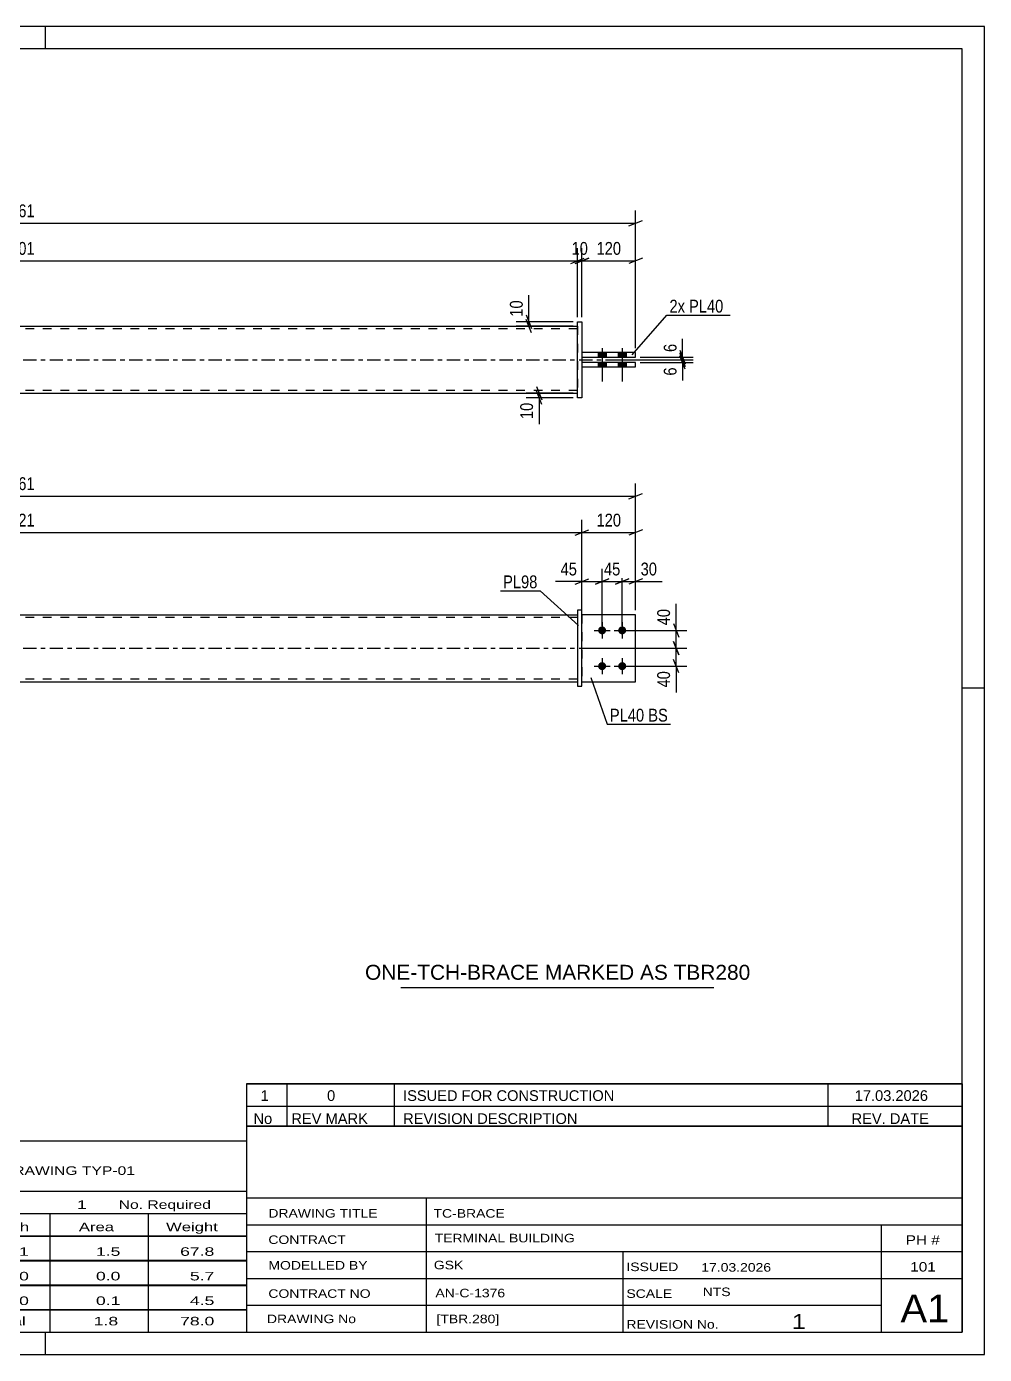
# Model space of a CAD drawing. Header units: millimetres. Extents: x 0 to 420, y 0 to 297.
# Drawn here: x 205.8 to 420, y 0 to 297 of the extents above; entities that cross this region are included whole.
import ezdxf

# ---------------------------------------------------------------- set-up
doc = ezdxf.new("R2010")
doc.units = ezdxf.units.MM
doc.linetypes.add('DXK_LINE_DOT2', pattern=[3.9198, 1.9599, -1.9599])
doc.linetypes.add('DXK_LINE_DOT3', pattern=[5.9187, 2.979, -0.9799, 0.9799, -0.9799])
doc.styles.add('Arial', font='ARIAL.TTF', dxfattribs={"height": 0.2})
doc.styles.add('Arial Narrow', font='ARIALN.TTF', dxfattribs={"height": 0.2})

# ---------------------------------------------------------------- blocks, each defined once
blk = doc.blocks.new('Unknown-580873351-1163')
at = {"color": 5, "linetype": 'Continuous'}
for p, q in [((420, 297), (0, 297)), ((210, 292), (210, 297)), ((420, 0), (420, 297)), ((415, 292), (5, 292)), ((415, 5), (415, 292)), ((420, 149), (415, 149)), ((5, 5), (415, 5)), ((210, 0), (210, 5)), ((0, 0), (420, 0))]:
    blk.add_line(p, q, dxfattribs=at)
blk = doc.blocks.new('Part-580873351-1767 - 1735')
at = {"color": 7, "linetype": 'DXK_LINE_DOT2'}
for p, q in [((342, 165.45), (330, 165.45)), ((330, 165.45), (330, 150.45)), ((342, 150.45), (342, 165.45)), ((330, 150.45), (342, 150.45))]:
    blk.add_line(p, q, dxfattribs=at)
blk = doc.blocks.new('Part-580873351-1772 - 1735')
at = {"color": 2, "linetype": 'Continuous'}
for p, q in [((342, 165.45), (330, 165.45)), ((342, 150.45), (342, 165.45)), ((330, 150.45), (342, 150.45))]:
    blk.add_line(p, q, dxfattribs=at)
at = {"color": 7, "linetype": 'DXK_LINE_DOT2'}
blk.add_line((330, 165.45), (330, 150.45), dxfattribs=at)
blk = doc.blocks.new('Part-580873351-1787 - 1735')
at = {"color": 2, "linetype": 'Continuous'}
for p, q in [((330, 166.45), (329, 166.45)), ((329, 166.45), (329, 149.45)), ((330, 149.45), (330, 166.45)), ((329, 149.45), (330, 149.45))]:
    blk.add_line(p, q, dxfattribs=at)
blk = doc.blocks.new('Part-580873351-1807 - 1735')
at = {"linetype": 'Continuous'}
blk.add_hatch(color=2, dxfattribs=at).paths.add_polyline_path([(108.92, 165.45), (108.12, 166.85), (109.72, 166.85)])
at = {"color": 2, "linetype": 'Continuous'}
for p, q in [((108.92, 165.45), (108.12, 166.85)), ((108.12, 166.85), (109.72, 166.85)), ((109.72, 166.85), (108.92, 165.45)), ((78.92, 165.45), (329, 165.45)), ((78.92, 150.45), (329, 150.45))]:
    blk.add_line(p, q, dxfattribs=at)
at = {"color": 7, "linetype": 'DXK_LINE_DOT2'}
for p, q in [((78.92, 150.45), (78.92, 165.45)), ((329, 164.85), (78.92, 164.85)), ((329, 165.45), (329, 150.45)), ((329, 151.05), (78.92, 151.05))]:
    blk.add_line(p, q, dxfattribs=at)
at = {"color": 7, "linetype": 'DXK_LINE_DOT3'}
blk.add_line((68.92, 157.95), (339, 157.95), dxfattribs=at)
at = {"color": 2, "linetype": 'Continuous'}
blk.add_circle((108.92, 166.35), 1, dxfattribs=at)
blk = doc.blocks.new('Bolt-580873351-1808 - 1735')
at = {"linetype": 'Continuous'}
for points in [[(334.5, 162.85, -1), (334.5, 161.05, -1)], [(339, 162.85, -1), (339, 161.05, -1)], [(334.5, 154.85, -1), (334.5, 153.05, -1)], [(339, 154.85, -1), (339, 153.05, -1)]]:
    blk.add_hatch(color=1, dxfattribs=at).paths.add_polyline_path(points)
at = {"color": 1, "linetype": 'Continuous'}
for p, q in [((334.5, 163.75), (334.5, 160.15)), ((339, 163.75), (339, 160.15)), ((332.7, 161.95), (336.3, 161.95)), ((337.2, 161.95), (340.8, 161.95)), ((334.5, 155.75), (334.5, 152.15)), ((339, 155.75), (339, 152.15)), ((332.7, 153.95), (336.3, 153.95)), ((337.2, 153.95), (340.8, 153.95))]:
    blk.add_line(p, q, dxfattribs=at)
blk = doc.blocks.new('Part-580873351-1431 - 1390')
at = {"color": 2, "linetype": 'Continuous'}
for p, q in [((342, 221.89), (330, 221.89)), ((330, 220.89), (342, 220.89)), ((342, 220.89), (342, 221.89))]:
    blk.add_line(p, q, dxfattribs=at)
at = {"color": 7, "linetype": 'DXK_LINE_DOT2'}
blk.add_line((330, 221.89), (330, 220.89), dxfattribs=at)
blk = doc.blocks.new('Part-580873351-1426 - 1390')
at = {"color": 2, "linetype": 'Continuous'}
for p, q in [((329, 213.99), (329, 230.99)), ((329, 230.99), (330, 230.99)), ((330, 230.99), (330, 213.99)), ((330, 213.99), (329, 213.99))]:
    blk.add_line(p, q, dxfattribs=at)
blk = doc.blocks.new('Part-580873351-1458 - 1390')
at = {"color": 2, "linetype": 'Continuous'}
for p, q in [((342, 224.09), (330, 224.09)), ((330, 223.09), (342, 223.09)), ((342, 223.09), (342, 224.09))]:
    blk.add_line(p, q, dxfattribs=at)
at = {"color": 7, "linetype": 'DXK_LINE_DOT2'}
blk.add_line((330, 224.09), (330, 223.09), dxfattribs=at)
blk = doc.blocks.new('Part-580873351-1446 - 1390')
at = {"linetype": 'Continuous'}
blk.add_hatch(color=2, dxfattribs=at).paths.add_polyline_path([(108.92, 222.49), (108.12, 223.89), (109.72, 223.89)])
at = {"color": 2, "linetype": 'Continuous'}
for p, q in [((78.92, 229.99), (329, 229.99)), ((108.92, 222.49), (108.12, 223.89)), ((108.12, 223.89), (109.72, 223.89)), ((109.72, 223.89), (108.92, 222.49)), ((78.92, 214.99), (329, 214.99))]:
    blk.add_line(p, q, dxfattribs=at)
at = {"color": 7, "linetype": 'DXK_LINE_DOT2'}
for p, q in [((78.92, 229.99), (78.92, 214.99)), ((329, 229.39), (78.92, 229.39)), ((329, 229.99), (329, 214.99)), ((329, 215.59), (78.92, 215.59))]:
    blk.add_line(p, q, dxfattribs=at)
at = {"color": 7, "linetype": 'DXK_LINE_DOT3'}
blk.add_line((68.92, 222.49), (339, 222.49), dxfattribs=at)
at = {"color": 2, "linetype": 'Continuous'}
blk.add_circle((108.92, 223.39), 1, dxfattribs=at)
blk = doc.blocks.new('Bolt-580873351-1447 - 1390')
at = {"linetype": 'Continuous'}
for points in [[(335.4, 224.09), (333.6, 224.09), (333.6, 223.09), (335.4, 223.09)], [(335.4, 224.09), (333.6, 224.09), (333.6, 223.09), (335.4, 223.09)], [(339.9, 224.09), (338.1, 224.09), (338.1, 223.09), (339.9, 223.09)], [(339.9, 224.09), (338.1, 224.09), (338.1, 223.09), (339.9, 223.09)], [(335.4, 221.89), (333.6, 221.89), (333.6, 220.89), (335.4, 220.89)], [(335.4, 221.89), (333.6, 221.89), (333.6, 220.89), (335.4, 220.89)], [(339.9, 221.89), (338.1, 221.89), (338.1, 220.89), (339.9, 220.89)], [(339.9, 221.89), (338.1, 221.89), (338.1, 220.89), (339.9, 220.89)]]:
    blk.add_hatch(color=1, dxfattribs=at).paths.add_polyline_path(points)
at = {"color": 1, "linetype": 'Continuous'}
for p, q in [((333.6, 224.09), (333.6, 223.09)), ((333.6, 224.09), (333.6, 223.09)), ((334.5, 225.09), (334.5, 217.59)), ((334.5, 225.09), (334.5, 217.59)), ((335.4, 224.09), (335.4, 223.09)), ((335.4, 224.09), (335.4, 223.09)), ((338.1, 224.09), (338.1, 223.09)), ((338.1, 224.09), (338.1, 223.09)), ((339, 225.09), (339, 217.59)), ((339, 225.09), (339, 217.59)), ((339.9, 224.09), (339.9, 223.09)), ((339.9, 224.09), (339.9, 223.09)), ((333.6, 221.89), (333.6, 220.89)), ((333.6, 221.89), (333.6, 220.89)), ((335.4, 221.89), (335.4, 220.89)), ((335.4, 221.89), (335.4, 220.89)), ((338.1, 221.89), (338.1, 220.89)), ((338.1, 221.89), (338.1, 220.89)), ((339.9, 221.89), (339.9, 220.89)), ((339.9, 221.89), (339.9, 220.89))]:
    blk.add_line(p, q, dxfattribs=at)
blk = doc.blocks.new('StraightDimension-580873351-1903 - 1735')
at = {"color": 7, "linetype": 'Continuous'}
for p, q in [((328.5, 183.23), (331.5, 184.43)), ((330, 166.45), (330, 186.68)), ((343.5, 184.43), (340.5, 183.23)), ((342, 166.45), (342, 186.68)), ((330, 183.83), (342, 183.83))]:
    blk.add_line(p, q, dxfattribs=at)
at = {"color": 0}
blk.add_wipeout([(339.34, 184.58), (339.34, 188.78), (332.66, 188.78), (332.66, 184.58)], dxfattribs=at)
at = {"color": 3, "style": 'Arial Narrow'}
blk.add_text('120', height=2.863, dxfattribs=at).set_placement((333.26, 185.18))
blk = doc.blocks.new('StraightDimension-580873351-1818 - 1735')
at = {"color": 7, "linetype": 'Continuous'}
for p, q in [((339, 162.95), (339, 175.74)), ((342, 166.45), (342, 175.74)), ((337.5, 172.29), (340.5, 173.49)), ((339, 172.89), (342, 172.89)), ((343.5, 173.49), (340.5, 172.29))]:
    blk.add_line(p, q, dxfattribs=at)
at = {"color": 0}
blk.add_wipeout([(347.38, 173.64), (347.38, 177.84), (342.52, 177.84), (342.52, 173.64)], dxfattribs=at)
at = {"color": 7, "linetype": 'Continuous'}
blk.add_line((342, 172.89), (347.9, 172.89), dxfattribs=at)
blk.add_line((342, 172.89), (347.9, 172.89), dxfattribs=at)
at = {"color": 3, "style": 'Arial Narrow'}
blk.add_text('30', height=2.863, dxfattribs=at).set_placement((343.12, 174.24))
blk = doc.blocks.new('StraightDimension-580873351-1834 - 1735')
at = {"color": 7, "linetype": 'Continuous'}
for p, q in [((334.5, 162.95), (334.5, 175.74)), ((339, 162.95), (339, 175.74)), ((333, 172.29), (336, 173.49)), ((334.5, 172.89), (339, 172.89)), ((340.5, 173.49), (337.5, 172.29))]:
    blk.add_line(p, q, dxfattribs=at)
at = {"color": 0}
blk.add_wipeout([(339.18, 173.64), (339.18, 177.84), (334.32, 177.84), (334.32, 173.64)], dxfattribs=at)
at = {"color": 3, "style": 'Arial Narrow'}
blk.add_text('45', height=2.863, dxfattribs=at).set_placement((334.92, 174.24))
blk = doc.blocks.new('StraightDimension-580873351-1847 - 1735')
at = {"color": 7, "linetype": 'Continuous'}
for p, q in [((330, 166.45), (330, 175.74)), ((334.5, 162.95), (334.5, 175.74)), ((328.5, 172.29), (331.5, 173.49)), ((330, 172.89), (334.5, 172.89)), ((336, 173.49), (333, 172.29))]:
    blk.add_line(p, q, dxfattribs=at)
at = {"color": 0}
blk.add_wipeout([(329.47, 173.64), (329.47, 177.84), (324.62, 177.84), (324.62, 173.64)], dxfattribs=at)
at = {"color": 7, "linetype": 'Continuous'}
blk.add_line((330, 172.89), (324.09, 172.89), dxfattribs=at)
blk.add_line((330, 172.89), (324.09, 172.89), dxfattribs=at)
at = {"color": 3, "style": 'Arial Narrow'}
blk.add_text('45', height=2.863, dxfattribs=at).set_placement((325.22, 174.24))
blk = doc.blocks.new('StraightDimension-580873351-1864 - 1735')
at = {"color": 7, "linetype": 'Continuous'}
for p, q in [((65.92, 166.45), (65.92, 194.83)), ((342, 166.45), (342, 194.83)), ((67.42, 192.58), (64.42, 191.38)), ((65.92, 191.98), (342, 191.98)), ((340.5, 191.38), (343.5, 192.58))]:
    blk.add_line(p, q, dxfattribs=at)
at = {"color": 0}
blk.add_wipeout([(208.22, 192.73), (208.22, 196.93), (199.7, 196.93), (199.7, 192.73)], dxfattribs=at)
at = {"color": 3, "style": 'Arial Narrow'}
blk.add_text('2761', height=2.863, dxfattribs=at).set_placement((200.3, 193.33))
blk = doc.blocks.new('StraightDimension-580873351-1884 - 1735')
at = {"color": 7, "linetype": 'Continuous'}
for p, q in [((350.44, 163.45), (351.64, 160.45)), ((340, 161.95), (353.44, 161.95)), ((351.04, 157.95), (351.04, 161.95)), ((331, 157.95), (353.44, 157.95)), ((351.64, 156.45), (350.44, 159.45))]:
    blk.add_line(p, q, dxfattribs=at)
at = {"color": 0}
blk.add_wipeout([(350.29, 167.34), (346.09, 167.34), (346.09, 162.48), (350.29, 162.48)], dxfattribs=at)
at = {"color": 7, "linetype": 'Continuous'}
blk.add_line((351.04, 161.95), (351.04, 167.86), dxfattribs=at)
blk.add_line((351.04, 161.95), (351.04, 167.86), dxfattribs=at)
at = {"color": 3, "style": 'Arial Narrow'}
blk.add_text('40', height=2.863, rotation=90.0002, dxfattribs=at).set_placement((349.69, 163.08))
blk = doc.blocks.new('StraightDimension-580873351-1893 - 1735')
at = {"color": 7, "linetype": 'Continuous'}
for p, q in [((331, 157.95), (353.44, 157.95)), ((350.44, 159.45), (351.64, 156.45)), ((351.04, 153.95), (351.04, 157.95)), ((351.64, 152.45), (350.44, 155.45)), ((340, 153.95), (353.44, 153.95))]:
    blk.add_line(p, q, dxfattribs=at)
at = {"color": 0}
blk.add_wipeout([(350.29, 153.43), (346.09, 153.43), (346.09, 148.57), (350.29, 148.57)], dxfattribs=at)
at = {"color": 7, "linetype": 'Continuous'}
blk.add_line((351.04, 153.95), (351.04, 148.05), dxfattribs=at)
blk.add_line((351.04, 153.95), (351.04, 148.05), dxfattribs=at)
at = {"color": 3, "style": 'Arial Narrow'}
blk.add_text('40', height=2.863, rotation=90.0002, dxfattribs=at).set_placement((349.69, 149.17))
blk = doc.blocks.new('StraightDimension-580873351-1922 - 1735')
at = {"color": 7, "linetype": 'Continuous'}
for p, q in [((79.42, 184.43), (76.42, 183.23)), ((77.92, 158.95), (77.92, 186.68)), ((328.5, 183.23), (331.5, 184.43)), ((330, 166.45), (330, 186.68)), ((77.92, 183.83), (330, 183.83))]:
    blk.add_line(p, q, dxfattribs=at)
at = {"color": 0}
blk.add_wipeout([(208.22, 184.58), (208.22, 188.78), (199.7, 188.78), (199.7, 184.58)], dxfattribs=at)
at = {"color": 3, "style": 'Arial Narrow'}
blk.add_text('2521', height=2.863, dxfattribs=at).set_placement((200.3, 185.18))
blk = doc.blocks.new('StraightDimension-580873351-1658 - 1390')
at = {"color": 7, "linetype": 'Continuous'}
for p, q in [((343, 223.09), (354.9, 223.09)), ((351.9, 224.59), (353.1, 221.59)), ((353.1, 220.99), (351.9, 223.99)), ((352.5, 222.49), (352.5, 223.09)), ((337.75, 222.49), (354.9, 222.49))]:
    blk.add_line(p, q, dxfattribs=at)
at = {"color": 0}
blk.add_wipeout([(351.75, 226.64), (347.55, 226.64), (347.55, 223.61), (351.75, 223.61)], dxfattribs=at)
at = {"color": 7, "linetype": 'Continuous'}
blk.add_line((352.5, 223.09), (352.5, 227.17), dxfattribs=at)
blk.add_line((352.5, 223.09), (352.5, 227.17), dxfattribs=at)
at = {"color": 3, "style": 'Arial Narrow'}
blk.add_text('6', height=2.86, rotation=90.0002, dxfattribs=at).set_placement((351.15, 224.21))
blk = doc.blocks.new('StraightDimension-580873351-1535 - 1390')
at = {"color": 7, "linetype": 'Continuous'}
for p, q in [((328, 214.99), (317.55, 214.99)), ((328, 213.99), (317.55, 213.99)), ((319.8, 216.49), (321, 213.49)), ((321, 212.49), (319.8, 215.49)), ((320.4, 213.99), (320.4, 214.99))]:
    blk.add_line(p, q, dxfattribs=at)
at = {"color": 0}
blk.add_wipeout([(319.65, 213.46), (315.45, 213.46), (315.45, 208.61), (319.65, 208.61)], dxfattribs=at)
at = {"color": 7, "linetype": 'Continuous'}
blk.add_line((320.4, 213.99), (320.4, 208.08), dxfattribs=at)
blk.add_line((320.4, 213.99), (320.4, 208.08), dxfattribs=at)
at = {"color": 3, "style": 'Arial Narrow'}
blk.add_text('10', height=2.863, rotation=90.0002, dxfattribs=at).set_placement((319.05, 209.21))
blk = doc.blocks.new('StraightDimension-580873351-1575 - 1390')
at = {"color": 7, "linetype": 'Continuous'}
for p, q in [((329, 231.99), (329, 247.45)), ((330, 231.99), (330, 247.45)), ((327.5, 244), (330.5, 245.2)), ((331.5, 245.2), (328.5, 244)), ((329, 244.6), (330, 244.6))]:
    blk.add_line(p, q, dxfattribs=at)
at = {"color": 0}
blk.add_wipeout([(331.93, 245.35), (331.93, 249.55), (327.07, 249.55), (327.07, 245.35)], dxfattribs=at)
at = {"color": 3, "style": 'Arial Narrow'}
blk.add_text('10', height=2.863, dxfattribs=at).set_placement((327.67, 245.95))
blk = doc.blocks.new('StraightDimension-580873351-1564 - 1390')
at = {"color": 7, "linetype": 'Continuous'}
for p, q in [((65.92, 225.09), (65.92, 255.86)), ((342, 225.09), (342, 255.86)), ((67.42, 253.61), (64.42, 252.41)), ((65.92, 253.01), (342, 253.01)), ((340.5, 252.41), (343.5, 253.61))]:
    blk.add_line(p, q, dxfattribs=at)
at = {"color": 0}
blk.add_wipeout([(208.22, 253.76), (208.22, 257.96), (199.7, 257.96), (199.7, 253.76)], dxfattribs=at)
at = {"color": 3, "style": 'Arial Narrow'}
blk.add_text('2761', height=2.863, dxfattribs=at).set_placement((200.3, 254.36))
blk = doc.blocks.new('StraightDimension-580873351-1549 - 1390')
at = {"color": 7, "linetype": 'Continuous'}
for p, q in [((317.5, 232.49), (318.7, 229.49)), ((328, 230.99), (315.25, 230.99)), ((328, 229.99), (315.25, 229.99)), ((318.7, 228.49), (317.5, 231.49)), ((318.1, 229.99), (318.1, 230.99))]:
    blk.add_line(p, q, dxfattribs=at)
at = {"color": 0}
blk.add_wipeout([(317.35, 236.37), (313.15, 236.37), (313.15, 231.51), (317.35, 231.51)], dxfattribs=at)
at = {"color": 7, "linetype": 'Continuous'}
blk.add_line((318.1, 230.99), (318.1, 236.89), dxfattribs=at)
blk.add_line((318.1, 230.99), (318.1, 236.89), dxfattribs=at)
at = {"color": 3, "style": 'Arial Narrow'}
blk.add_text('10', height=2.863, rotation=90.0002, dxfattribs=at).set_placement((316.75, 232.11))
blk = doc.blocks.new('StraightDimension-580873351-1585 - 1390')
at = {"color": 7, "linetype": 'Continuous'}
for p, q in [((78.92, 231.99), (78.92, 247.45)), ((329, 231.99), (329, 247.45)), ((80.42, 245.2), (77.42, 244)), ((78.92, 244.6), (329, 244.6)), ((327.5, 244), (330.5, 245.2))]:
    blk.add_line(p, q, dxfattribs=at)
at = {"color": 0}
blk.add_wipeout([(208.22, 245.35), (208.22, 249.55), (199.7, 249.55), (199.7, 245.35)], dxfattribs=at)
at = {"color": 3, "style": 'Arial Narrow'}
blk.add_text('2501', height=2.863, dxfattribs=at).set_placement((200.3, 245.95))
blk = doc.blocks.new('StraightDimension-580873351-1615 - 1390')
at = {"color": 7, "linetype": 'Continuous'}
for p, q in [((330, 231.99), (330, 247.45)), ((342, 225.09), (342, 247.45)), ((328.5, 244), (331.5, 245.2)), ((330, 244.6), (342, 244.6)), ((343.5, 245.2), (340.5, 244))]:
    blk.add_line(p, q, dxfattribs=at)
at = {"color": 0}
blk.add_wipeout([(339.34, 245.35), (339.34, 249.55), (332.66, 249.55), (332.66, 245.35)], dxfattribs=at)
at = {"color": 3, "style": 'Arial Narrow'}
blk.add_text('120', height=2.863, dxfattribs=at).set_placement((333.26, 245.95))
blk = doc.blocks.new('StraightDimension-580873351-1647 - 1390')
at = {"color": 7, "linetype": 'Continuous'}
for p, q in [((351.9, 223.99), (353.1, 220.99)), ((353.1, 220.39), (351.9, 223.39)), ((337.75, 222.49), (354.9, 222.49)), ((343, 221.89), (354.9, 221.89)), ((352.5, 221.89), (352.5, 222.49))]:
    blk.add_line(p, q, dxfattribs=at)
at = {"color": 0}
blk.add_wipeout([(351.75, 221.36), (347.55, 221.36), (347.55, 218.33), (351.75, 218.33)], dxfattribs=at)
at = {"color": 7, "linetype": 'Continuous'}
blk.add_line((352.5, 221.89), (352.5, 217.81), dxfattribs=at)
blk.add_line((352.5, 221.89), (352.5, 217.81), dxfattribs=at)
at = {"color": 3, "style": 'Arial Narrow'}
blk.add_text('6', height=2.86, rotation=90.0002, dxfattribs=at).set_placement((351.15, 218.93))
blk = doc.blocks.new('Unknown-580873351-3661')
at = {"color": 7, "linetype": 'Continuous'}
for p, q in [((255, 60.55), (415, 60.55)), ((415, 60.55), (255, 60.55)), ((255, 60.55), (255, 55.55)), ((264, 60.55), (264, 55.55)), ((288, 60.55), (288, 55.55)), ((385, 60.55), (385, 55.55)), ((415, 60.55), (415, 55.55)), ((255, 55.55), (415, 55.55)), ((255, 55.55), (255, 51.05)), ((255, 55.55), (415, 55.55)), ((264, 55.55), (264, 51.05)), ((288, 55.55), (288, 51.05)), ((385, 55.55), (385, 51.05)), ((415, 55.55), (415, 51.05)), ((415, 51.05), (255, 51.05))]:
    blk.add_line(p, q, dxfattribs=at)
at = {"color": 7, "linetype": 'Continuous', "style": 'Arial Narrow'}
for s, height, width, p in [('1', 2.39, 1.196471, (258.16, 56.7)), ('0', 2.39, 1.196471, (273, 56.7)), ('ISSUED FOR CONSTRUCTION', 2.3861, 1.196471, (290, 56.7)), ('17.03.2026', 2.386, 1.196471, (391, 56.7)), ('No', 2.386, 1.2, (256.54, 51.55)), ('REV MARK', 2.386, 1.2, (265, 51.55)), ('REVISION DESCRIPTION', 2.3861, 1.2, (290, 51.55)), ('REV. DATE', 2.386, 1.2, (390.28, 51.55))]:
    blk.add_text(s, height=height, dxfattribs=dict(at, width=width)).set_placement(p)
blk = doc.blocks.new('Unknown-580873351-3660')
at = {"color": 7, "linetype": 'Continuous'}
for p, q in [((255, 51.05), (255, 5)), ((255, 51.05), (415, 51.05)), ((415, 51), (415, 5)), ((255, 35), (415, 35)), ((295.14, 35), (295.14, 5)), ((255, 29), (415, 29)), ((397, 5.05), (397, 29.05)), ((255, 23), (415, 23)), ((339.14, 23), (339.14, 5)), ((255, 17), (415, 17)), ((255, 11), (397, 11)), ((255, 5), (415, 5))]:
    blk.add_line(p, q, dxfattribs=at)
at = {"color": 7, "style": 'Arial Narrow'}
for s, height, width, p in [('DRAWING TITLE', 1.9089, 1.425378, (259.88, 30.61)), ('TC-BRACE', 1.909, 1.425378, (296.81, 30.59)), ('TERMINAL BUILDING', 1.9089, 1.425378, (297.06, 25.07)), ('CONTRACT', 1.909, 1.425378, (259.88, 24.71)), ('MODELLED BY', 1.9089, 1.425378, (259.88, 18.98)), ('GSK', 1.909, 1.425378, (296.88, 19.04)), ('ISSUED', 1.909, 1.425378, (339.94, 18.64)), ('17.03.2026', 1.909, 1.425378, (356.69, 18.52)), ('CONTRACT NO', 1.9089, 1.425378, (259.88, 12.66)), ('AN-C-1376', 1.909, 1.425378, (297.23, 12.78)), ('SCALE', 1.909, 1.425378, (339.94, 12.65)), ('A1', 6.204, 1.25, (401.24, 7.2)), ('DRAWING No', 1.909, 1.425378, (259.56, 7)), ('[TBR.280]', 1.909, 1.425378, (297.46, 6.99)), ('1', 3.34, 1.5, (376.91, 5.68)), ('REVISION No.', 1.9089, 1.425378, (339.94, 5.77))]:
    blk.add_text(s, height=height, dxfattribs=dict(at, width=width)).set_placement(p)
at = {"color": 7, "linetype": 'Continuous', "style": 'Arial Narrow'}
for s, height, width, p in [('PH #', 2.1, 1.42538, (402.4, 24.55)), ('101', 2.1, 1.42538, (403.41, 18.55)), ('NTS', 1.909, 1.425378, (357, 13.05))]:
    blk.add_text(s, height=height, dxfattribs=dict(at, width=width)).set_placement(p)
blk = doc.blocks.new('Unknown-580873351-3662')
at = {"color": 7, "linetype": 'Continuous'}
for p, q in [((95, 47.75), (255, 47.75)), ((95, 36.5), (95, 47.75)), ((255, 47.75), (255, 36.5)), ((95, 36.5), (255, 36.5)), ((95, 36.5), (95, 31.5)), ((255, 36.5), (255, 31.5)), ((95, 31.5), (255, 31.5)), ((95, 31.5), (95, 26.5)), ((119, 31.5), (119, 26.5)), ((154.5, 31.5), (154.5, 26.5)), ((180.5, 31.5), (180.5, 26.5)), ((193.5, 31.5), (193.5, 26.5)), ((211, 31.5), (211, 26.5)), ((233, 31.5), (233, 26.5)), ((255, 31.5), (255, 26.5)), ((95, 26.5), (255, 26.5)), ((95, 26.45), (95, 21.05)), ((95, 26.45), (255, 26.45)), ((119, 26.5), (119, 21)), ((154.5, 26.5), (154.5, 21)), ((180.5, 26.5), (180.5, 21)), ((193.5, 26.5), (193.5, 21)), ((211, 26.5), (211, 21)), ((233, 26.5), (233, 21)), ((255, 26.45), (255, 21.05)), ((95, 21.05), (255, 21.05)), ((95, 20.95), (95, 15.55)), ((95, 20.95), (255, 20.95)), ((119, 21), (119, 15.5)), ((154.5, 21), (154.5, 15.5)), ((180.5, 21), (180.5, 15.5)), ((193.5, 21), (193.5, 15.5)), ((211, 21), (211, 15.5)), ((233, 21), (233, 15.5)), ((255, 20.95), (255, 15.55)), ((95, 15.55), (255, 15.55)), ((95, 15.45), (95, 10.05)), ((95, 15.45), (255, 15.45)), ((119, 15.5), (119, 10)), ((154.5, 15.5), (154.5, 10)), ((180.5, 15.5), (180.5, 10)), ((193.5, 15.5), (193.5, 10)), ((211, 15.5), (211, 10)), ((233, 15.5), (233, 10)), ((255, 15.45), (255, 10.05)), ((95, 10.05), (255, 10.05)), ((95, 10), (255, 10)), ((95, 10), (95, 5)), ((211, 10), (211, 5)), ((233, 10), (233, 5)), ((255, 10), (255, 5)), ((95, 5), (255, 5))]:
    blk.add_line(p, q, dxfattribs=at)
at = {"color": 7, "style": 'Arial Narrow'}
for s, height, width, p in [('GENERAL NOTES & WELD DETAILS :', 2.8633, 1.4, (96.15, 40.06)), ('REFER TYP DRAWING TYP-01', 1.9089, 1.6, (179.7, 40.16)), ("MATERIAL LIST FOR ASSEMBLY MK'D", 1.9089, 1.6, (96.15, 32.56)), ('TBR280', 1.909, 1.794707, (187.59, 32.47)), ('1', 1.91, 1.794707, (217.08, 32.56)), ('No. Required', 1.9089, 1.6, (226.41, 32.56)), ('Mark', 1.909, 1.7, (96.34, 27.5)), ('Profile', 1.909, 1.7, (129.41, 27.5)), ('Material', 1.909, 1.7, (159.54, 27.56)), ('No.', 1.909, 1.7, (184.5, 27.56)), ('Length', 1.909, 1.7, (195, 27.56)), ('Area', 1.909, 1.7, (217.5, 27.56)), ('Weight', 1.909, 1.7, (237, 27.56))]:
    blk.add_text(s, height=height, dxfattribs=dict(at, width=width)).set_placement(p)
at = {"color": 7, "linetype": 'Continuous', "style": 'Arial Narrow'}
for s, height, width, p in [('TBR280', 1.909, 1.794707, (96.5, 22.06)), ('SHS150*6', 1.909, 1.794707, (121, 22.06)), ('E350', 1.909, 1.794707, (160.74, 22.06)), ('1', 1.91, 1.794707, (184.86, 22.06)), ('2501', 1.909, 1.794707, (197.58, 22.06)), ('1.5', 1.909, 1.794707, (221.32, 22.06)), ('67.8', 1.909, 1.794707, (240.14, 22.06)), ('PL40', 1.909, 1.794707, (96.5, 16.56)), ('PL10*120', 1.909, 1.794707, (121, 16.56)), ('E350', 1.909, 1.794707, (160.74, 16.56)), ('4', 1.91, 1.794707, (184.86, 16.56)), ('150', 1.909, 1.794707, (199.77, 16.56)), ('0.0', 1.909, 1.794707, (221.32, 16.56)), ('5.7', 1.909, 1.794707, (242.33, 16.56)), ('PL98', 1.909, 1.794707, (96.5, 11.06)), ('PL10*170', 1.909, 1.794707, (121, 11.06)), ('E350', 1.909, 1.794707, (160.74, 11.06)), ('2', 1.91, 1.794707, (184.86, 11.06)), ('170', 1.909, 1.794707, (199.77, 11.06)), ('0.1', 1.909, 1.794707, (221.32, 11.06)), ('4.5', 1.909, 1.794707, (242.33, 11.06)), ('Total', 1.909, 1.7, (197.33, 6.5)), ('1.8', 1.909, 1.794707, (220.83, 6.5)), ('78.0', 1.909, 1.794707, (240.14, 6.5))]:
    blk.add_text(s, height=height, dxfattribs=dict(at, width=width)).set_placement(p)
blk = doc.blocks.new('Unknown-580873351-3663')
at = {"color": 7, "linetype": 'Continuous'}
blk.add_line((289.5, 82.05), (359.5, 82.05), dxfattribs=at)
at = {"color": 7, "style": 'Arial'}
blk.add_text('ONE-TCH-BRACE MARKED AS TBR280', height=3.3428, dxfattribs=at).set_placement((281.49, 83.8))
blk = doc.blocks.new('Mark-580873351-1783 - 1735')
at = {"color": 0}
blk.add_wipeout([(320.05, 171.37), (320.05, 174.37), (312.37, 174.37), (312.37, 171.37)], dxfattribs=at)
blk.add_wipeout([(320.05, 171.37), (320.05, 174.37), (312.37, 174.37), (312.37, 171.37)], dxfattribs=at)
at = {"color": 30, "linetype": 'Continuous'}
for p in [(311.77, 170.77), (329.23, 163.03)]:
    blk.add_line(p, (320.65, 170.77), dxfattribs=at)
at = {"color": 3, "style": 'Arial Narrow'}
blk.add_text('PL98', height=2.863, dxfattribs=at).set_placement((312.37, 171.37))
blk = doc.blocks.new('MarkSet-580873351-2059 - 1735')
at = {"color": 0}
blk.add_wipeout([(343.92, 141.55), (343.92, 144.55), (336.24, 144.55), (336.24, 141.55)], dxfattribs=at)
blk.add_wipeout([(343.92, 141.55), (343.92, 144.55), (336.24, 144.55), (336.24, 141.55)], dxfattribs=at)
at = {"color": 30, "linetype": 'Continuous'}
blk.add_line((332.01, 151.42), (335.64, 140.95), dxfattribs=at)
at = {"color": 0}
blk.add_wipeout([(349.2, 141.55), (349.2, 144.55), (344.82, 144.55), (344.82, 141.55)], dxfattribs=at)
blk.add_wipeout([(349.2, 141.55), (349.2, 144.55), (344.82, 144.55), (344.82, 141.55)], dxfattribs=at)
at = {"color": 30, "linetype": 'Continuous'}
blk.add_line((335.64, 140.95), (349.8, 140.95), dxfattribs=at)
at = {"color": 3, "style": 'Arial Narrow'}
for s, p in [('PL40', (336.24, 141.55)), ('BS', (344.82, 141.55))]:
    blk.add_text(s, height=2.863, dxfattribs=at).set_placement(p)
blk = doc.blocks.new('MarkSet-580873351-1720 - 1390')
at = {"color": 0}
blk.add_wipeout([(353.04, 233.03), (353.04, 236.03), (349.57, 236.03), (349.57, 233.03)], dxfattribs=at)
blk.add_wipeout([(353.04, 233.03), (353.04, 236.03), (349.57, 236.03), (349.57, 233.03)], dxfattribs=at)
at = {"color": 30, "linetype": 'Continuous'}
blk.add_line((341.21, 223.6), (348.97, 232.43), dxfattribs=at)
at = {"color": 0}
blk.add_wipeout([(361.62, 233.03), (361.62, 236.03), (353.94, 236.03), (353.94, 233.03)], dxfattribs=at)
blk.add_wipeout([(361.62, 233.03), (361.62, 236.03), (353.94, 236.03), (353.94, 233.03)], dxfattribs=at)
at = {"color": 30, "linetype": 'Continuous'}
blk.add_line((348.97, 232.43), (363.12, 232.43), dxfattribs=at)
at = {"color": 3, "style": 'Arial Narrow'}
for s, p in [('2x', (349.57, 233.03)), ('PL40', (353.94, 233.03))]:
    blk.add_text(s, height=2.863, dxfattribs=at).set_placement(p)

msp = doc.modelspace()

# ---------------------------------------------------------------- block references
for name in ['Unknown-580873351-1163', 'Part-580873351-1446 - 1390', 'Part-580873351-1426 - 1390', 'Part-580873351-1458 - 1390', 'Bolt-580873351-1447 - 1390', 'Part-580873351-1431 - 1390', 'Part-580873351-1807 - 1735', 'Part-580873351-1787 - 1735', 'Part-580873351-1767 - 1735', 'Part-580873351-1772 - 1735', 'Bolt-580873351-1808 - 1735', 'Unknown-580873351-3663', 'Unknown-580873351-3661', 'Unknown-580873351-3660', 'Unknown-580873351-3662']:
    msp.add_blockref(name, (0, 0))

# ---------------------------------------------------------------- next in the draw order: block references
for name in ['StraightDimension-580873351-1575 - 1390', 'StraightDimension-580873351-1658 - 1390', 'StraightDimension-580873351-1535 - 1390', 'StraightDimension-580873351-1903 - 1735']:
    msp.add_blockref(name, (0, 0))

# ---------------------------------------------------------------- next in the draw order: block references
for name in ['StraightDimension-580873351-1564 - 1390', 'StraightDimension-580873351-1818 - 1735']:
    msp.add_blockref(name, (0, 0))

# ---------------------------------------------------------------- next in the draw order: block references
for name in ['StraightDimension-580873351-1549 - 1390', 'StraightDimension-580873351-1834 - 1735']:
    msp.add_blockref(name, (0, 0))

# ---------------------------------------------------------------- next in the draw order: block references
for name in ['StraightDimension-580873351-1585 - 1390', 'StraightDimension-580873351-1847 - 1735']:
    msp.add_blockref(name, (0, 0))

# ---------------------------------------------------------------- next in the draw order: block references
for name in ['StraightDimension-580873351-1615 - 1390', 'StraightDimension-580873351-1864 - 1735']:
    msp.add_blockref(name, (0, 0))

# ---------------------------------------------------------------- next in the draw order: block references
for name in ['StraightDimension-580873351-1647 - 1390', 'StraightDimension-580873351-1884 - 1735']:
    msp.add_blockref(name, (0, 0))

# ---------------------------------------------------------------- next in the draw order: block references
for name in ['MarkSet-580873351-1720 - 1390', 'StraightDimension-580873351-1893 - 1735']:
    msp.add_blockref(name, (0, 0))

# ---------------------------------------------------------------- next in the draw order: block references
for name in ['StraightDimension-580873351-1922 - 1735', 'MarkSet-580873351-2059 - 1735']:
    msp.add_blockref(name, (0, 0))

# ---------------------------------------------------------------- next in the draw order: block references
msp.add_blockref('Mark-580873351-1783 - 1735', (0, 0))

doc.saveas('drawing.dxf')
